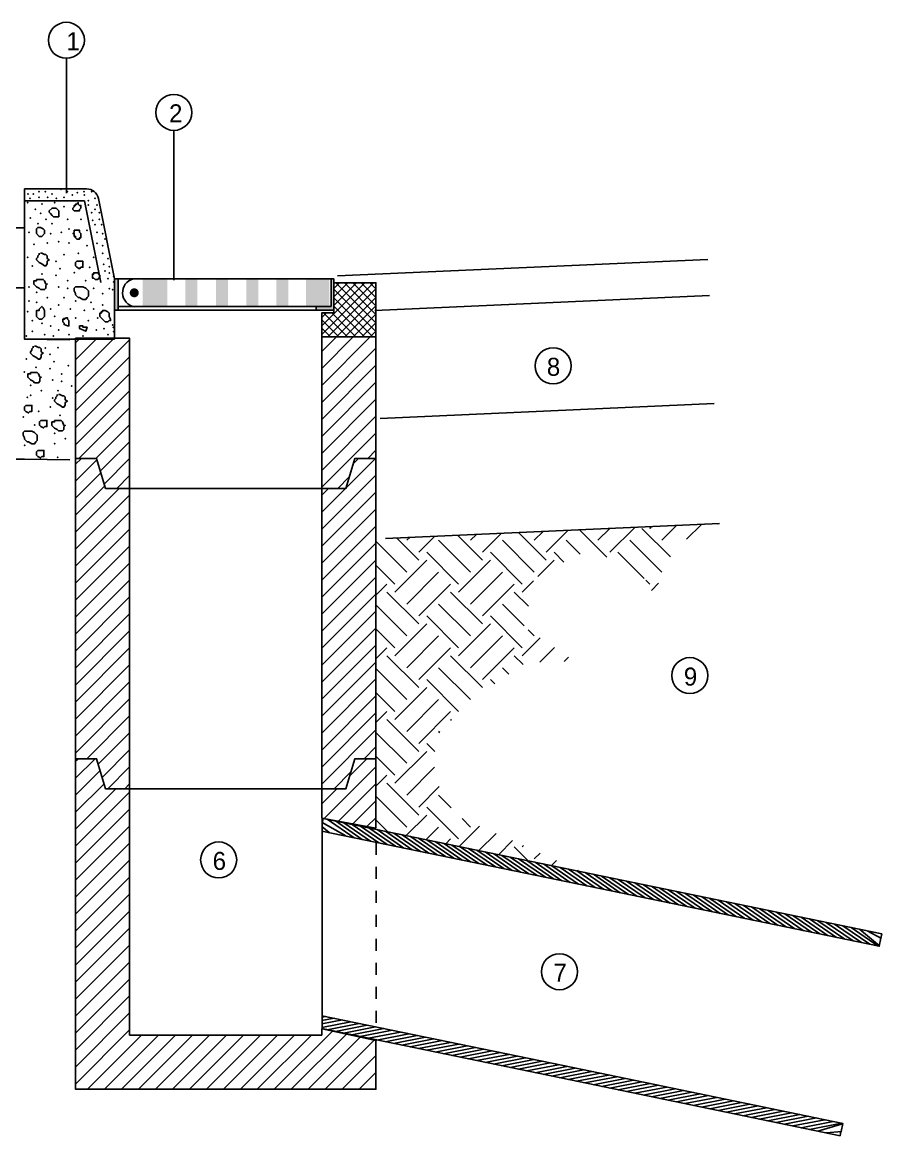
# Model space of a CAD drawing. Extents: x 8.7 to 21.3, y 10.9 to 21.2.
# Drawn here: x 14.17 to 21.32, y 10.93 to 20.19 of the extents above; entities that cross this region are included whole.
import ezdxf

# ---------------------------------------------------------------- set-up
doc = ezdxf.new("R2010")
doc.units = 0
doc.header["$LTSCALE"] = 0.3
doc.header["$MEASUREMENT"] = 0
doc.linetypes.add('HIDDEN', pattern=[0.375, 0.25, -0.125])
doc.layers.get('0').update_dxf_attribs({"linetype": 'CONTINUOUS'})
for name, color, linetype in [('ANILLO', 1, 'CONTINUOUS'), ('FERM', 7, 'CONTINUOUS'), ('LOSA', 9, 'CONTINUOUS'), ('P', 7, 'CONTINUOUS'), ('PANOT', 1, 'CONTINUOUS'), ('RALLADO', 7, 'CONTINUOUS'), ('RAYADO', 7, 'CONTINUOUS'), ('REJA', 2, 'CONTINUOUS'), ('TEXTO', 7, 'CONTINUOUS'), ('TUBO', 7, 'CONTINUOUS')]:
    doc.layers.add(name, color=color, linetype=linetype)
doc.styles.add('LEROY', font='LEROY')

# ---------------------------------------------------------------- blocks, each defined once
blk = doc.blocks.new('*X34')
at = {"color": 0}
for p, q in [((14.83, 12.4541), (14.9159, 12.54)), ((14.83, 12.4683), (14.9017, 12.54)), ((14.84, 12.45), (14.92, 12.53)), ((14.85, 12.5024), (14.8876, 12.54)), ((14.85, 12.5165), (14.8735, 12.54)), ((14.85, 12.5307), (14.8593, 12.54)), ((14.92, 12.4733), (14.8533, 12.54)), ((14.92, 12.4875), (14.8675, 12.54)), ((14.92, 12.5016), (14.8816, 12.54)), ((14.92, 12.5157), (14.8957, 12.54)), ((14.92, 12.5299), (14.9099, 12.54)), ((14.92, 12.4592), (14.85, 12.5292)), ((14.915, 12.45), (14.85, 12.515)), ((14.8542, 12.45), (14.92, 12.5158)), ((14.9009, 12.45), (14.85, 12.5009)), ((14.8683, 12.45), (14.92, 12.5017)), ((14.83, 12.4824), (14.8376, 12.49)), ((14.8585, 12.45), (14.83, 12.4785)), ((14.8726, 12.45), (14.8326, 12.49)), ((14.8867, 12.45), (14.8467, 12.49)), ((14.8824, 12.45), (14.92, 12.4876)), ((14.8443, 12.45), (14.83, 12.4643)), ((14.8966, 12.45), (14.92, 12.4734)), ((14.9107, 12.45), (14.92, 12.4593)), ((14.8302, 12.45), (14.83, 12.4502))]:
    blk.add_line(p, q, dxfattribs=at)
blk = doc.blocks.new('*X33')
at = {"color": 0}
for p, q in [((14.42, 12.3835), (14.4842, 12.4478)), ((14.42, 12.4118), (14.4559, 12.4478)), ((14.42, 12.4401), (14.4277, 12.4478)), ((14.42, 12.3552), (14.51, 12.4452)), ((14.83, 12.4258), (14.8542, 12.45)), ((14.83, 12.3976), (14.8824, 12.45)), ((14.83, 12.3693), (14.9107, 12.45)), ((14.83, 12.341), (14.92, 12.431)), ((14.42, 12.327), (14.51, 12.417)), ((14.83, 12.3127), (14.92, 12.4027)), ((14.42, 12.2987), (14.51, 12.3887)), ((14.83, 12.2844), (14.92, 12.3744)), ((14.42, 12.2704), (14.51, 12.3604)), ((14.83, 12.2561), (14.92, 12.3461)), ((14.4256, 12.2478), (14.51, 12.3321)), ((14.83, 12.2278), (14.92, 12.3178)), ((14.4539, 12.2478), (14.51, 12.3038)), ((14.83, 12.1996), (14.92, 12.2896)), ((14.4613, 12.2268), (14.51, 12.2755)), ((14.9065, 12.2478), (14.92, 12.2613)), ((14.4678, 12.2051), (14.51, 12.2473)), ((14.4888, 12.1978), (14.51, 12.219)), ((14.8565, 12.1978), (14.8758, 12.2171))]:
    blk.add_line(p, q, dxfattribs=at)
blk = doc.blocks.new('*X32')
at = {"color": 0}
for p, q in [((15.1674, 12.0915), (15.199, 12.1231)), ((15.2735, 12.0783), (15.2275, 12.1243)), ((15.2536, 12.1114), (15.2683, 12.1261)), ((15.2735, 12.0915), (15.31, 12.128)), ((15.3745, 12.0834), (15.329, 12.1288)), ((15.3597, 12.1114), (15.3793, 12.1311)), ((15.3796, 12.0915), (15.421, 12.1329)), ((15.4804, 12.0836), (15.4326, 12.1313)), ((15.4459, 12.1313), (15.4487, 12.1341)), ((15.4658, 12.1114), (15.4903, 12.136)), ((15.5071, 12.113), (15.5319, 12.1378)), ((15.5587, 12.138), (15.5597, 12.1391)), ((15.0415, 12.0584), (14.9894, 12.1104)), ((15.0614, 12.0783), (15.0243, 12.1153)), ((15.0415, 12.1114), (15.0464, 12.1163)), ((15.0614, 12.0915), (15.088, 12.1181)), ((15.1476, 12.0584), (15.0945, 12.1114)), ((15.1674, 12.0783), (15.1259, 12.1198)), ((15.1476, 12.1114), (15.1573, 12.1212)), ((15.2536, 12.0584), (15.2006, 12.1114)), ((15.3299, 12.0882), (15.3067, 12.1114)), ((15.4658, 12.0584), (15.4127, 12.1114)), ((15.1277, 12.0385), (15.0746, 12.0915)), ((15.2337, 12.0385), (15.1807, 12.0915)), ((15.3031, 12.0752), (15.2868, 12.0915)), ((15.4365, 12.0478), (15.3928, 12.0915)), ((15.0216, 12.0385), (14.9894, 12.0707)), ((15.0216, 12.0252), (15.0746, 12.0783)), ((15.1277, 12.0252), (15.1807, 12.0783)), ((15.2594, 12.0509), (15.2868, 12.0783)), ((15.0415, 12.0053), (15.0945, 12.0584)), ((15.1476, 12.0053), (15.2006, 12.0584)), ((14.9894, 12.0196), (15.0083, 12.0385)), ((15.0614, 11.9855), (15.1144, 12.0385)), ((15.1674, 11.9855), (15.2205, 12.0385)), ((15.2337, 12.0252), (15.2524, 12.044)), ((15.4459, 12.0385), (15.4394, 12.0449)), ((15.4488, 12.0281), (15.4606, 12.04)), ((15.0614, 11.9722), (15.0083, 12.0252)), ((15.1674, 11.9722), (15.1144, 12.0252)), ((15.2439, 12.0019), (15.2205, 12.0252)), ((15.0415, 11.9523), (14.9894, 12.0044)), ((15.1476, 11.9523), (15.0945, 12.0053)), ((15.2371, 11.9688), (15.2006, 12.0053)), ((15.1277, 11.9324), (15.0746, 11.9855)), ((15.2337, 11.9324), (15.1807, 11.9855)), ((15.0216, 11.9324), (14.9894, 11.9646)), ((15.0216, 11.9192), (15.0746, 11.9722)), ((15.1277, 11.9192), (15.1807, 11.9722)), ((15.2536, 11.9523), (15.2436, 11.9624)), ((15.0415, 11.8993), (15.0945, 11.9523)), ((15.1476, 11.8993), (15.2006, 11.9523)), ((15.2337, 11.9192), (15.2635, 11.9489)), ((14.9894, 11.9135), (15.0083, 11.9324)), ((15.0614, 11.8661), (15.0083, 11.9192)), ((15.0614, 11.8794), (15.1144, 11.9324)), ((15.1674, 11.8661), (15.1144, 11.9192)), ((15.1674, 11.8794), (15.2205, 11.9324)), ((15.2352, 11.9044), (15.2205, 11.9192)), ((15.2627, 11.9084), (15.2872, 11.9328)), ((15.3037, 11.9095), (15.3109, 11.9168)), ((15.0415, 11.8462), (14.9894, 11.8983)), ((15.1476, 11.8462), (15.0945, 11.8993)), ((15.2115, 11.8884), (15.2006, 11.8993)), ((15.0216, 11.8131), (15.0746, 11.8661)), ((15.1277, 11.8264), (15.0746, 11.8794)), ((15.1878, 11.8723), (15.1807, 11.8794)), ((15.0216, 11.8264), (14.9894, 11.8585)), ((15.0415, 11.7932), (15.0945, 11.8462)), ((14.9894, 11.8074), (15.0083, 11.8264)), ((15.0614, 11.7733), (15.1144, 11.8264)), ((15.0614, 11.7601), (15.0083, 11.8131)), ((15.1157, 11.8118), (15.1144, 11.8131)), ((15.0415, 11.7402), (14.9894, 11.7922)), ((15.0965, 11.7913), (15.0945, 11.7932)), ((15.0884, 11.7596), (15.0746, 11.7733)), ((15.0216, 11.7203), (14.9894, 11.7525)), ((15.0216, 11.707), (15.0746, 11.7601)), ((15.0415, 11.6871), (15.0878, 11.7335)), ((14.9894, 11.7014), (15.0083, 11.7203)), ((15.0614, 11.654), (15.0083, 11.707)), ((15.0614, 11.6673), (15.0955, 11.7014)), ((15.0415, 11.6341), (14.9894, 11.6862)), ((15.1155, 11.6661), (15.0945, 11.6871)), ((15.1277, 11.6142), (15.0746, 11.6673)), ((15.0095, 11.6264), (14.9894, 11.6464)), ((15.0406, 11.62), (15.0746, 11.654)), ((15.1476, 11.6341), (15.1334, 11.6483)), ((15.0736, 11.6132), (15.0945, 11.6341)), ((15.1286, 11.6019), (15.1623, 11.6356)), ((15.1616, 11.5952), (15.19, 11.6235)), ((15.1066, 11.6064), (15.1144, 11.6142)), ((15.1946, 11.5884), (15.2177, 11.6114)), ((15.2337, 11.601), (15.236, 11.6032)), ((15.243, 11.5785), (15.2205, 11.601)), ((15.2536, 11.5811), (15.2633, 11.5907)), ((15.2826, 11.5703), (15.2905, 11.5782)), ((15.3264, 11.5613), (15.3256, 11.5622))]:
    blk.add_line(p, q, dxfattribs=at)
blk = doc.blocks.new('*X28')
at = {"color": 0}
for p, q in [((14.49, 11.0676), (14.5224, 11.1)), ((14.49, 11.0959), (14.4941, 11.1)), ((14.49, 11.0393), (14.5309, 11.0802)), ((14.49, 11.011), (14.5375, 11.0585)), ((14.49, 10.9828), (14.5572, 11.05)), ((14.49, 10.9545), (14.58, 11.0445)), ((14.49, 10.9262), (14.58, 11.0162)), ((14.49, 10.8979), (14.58, 10.9879)), ((14.49, 10.8696), (14.58, 10.9596)), ((14.49, 10.8413), (14.58, 10.9313)), ((14.49, 10.813), (14.58, 10.903)), ((14.49, 10.7848), (14.58, 10.8748)), ((14.49, 10.7565), (14.58, 10.8465)), ((14.49, 10.7282), (14.58, 10.8182)), ((14.49, 10.6999), (14.58, 10.7899)), ((14.49, 10.6716), (14.58, 10.7616)), ((14.49, 10.6433), (14.58, 10.7333)), ((14.49, 10.6151), (14.58, 10.7051)), ((14.49, 10.5868), (14.58, 10.6768)), ((14.49, 10.5585), (14.58, 10.6485)), ((14.5098, 10.55), (14.5998, 10.64)), ((14.5381, 10.55), (14.6281, 10.64)), ((14.5664, 10.55), (14.6564, 10.64)), ((14.5947, 10.55), (14.6847, 10.64)), ((14.6229, 10.55), (14.7129, 10.64)), ((14.6512, 10.55), (14.7412, 10.64)), ((14.6795, 10.55), (14.7695, 10.64)), ((14.7078, 10.55), (14.7978, 10.64)), ((14.7361, 10.55), (14.8261, 10.64)), ((14.7644, 10.55), (14.8544, 10.64)), ((14.7926, 10.55), (14.8826, 10.64)), ((14.8209, 10.55), (14.9177, 10.6468)), ((14.8492, 10.55), (14.9409, 10.6416)), ((14.8775, 10.55), (14.964, 10.6365)), ((14.9058, 10.55), (14.9872, 10.6314)), ((14.9341, 10.55), (14.99, 10.6059)), ((14.9623, 10.55), (14.99, 10.5777))]:
    blk.add_line(p, q, dxfattribs=at)
blk = doc.blocks.new('*X27')
at = {"color": 0}
for p, q in [((14.9038, 11.0005), (14.99, 11.0868)), ((14.9465, 11.0715), (14.9749, 11.1)), ((14.9, 11.0251), (14.9249, 11.05)), ((14.9276, 10.996), (14.99, 11.0585)), ((14.9514, 10.9916), (14.99, 11.0302)), ((14.9751, 10.9871), (14.99, 11.0019))]:
    blk.add_line(p, q, dxfattribs=at)
blk = doc.blocks.new('*X24')
at = {"color": 0}
for p, q in [((22.5002, 19.3606), (22.5496, 19.41)), ((22.5123, 19.401), (22.5213, 19.41)), ((22.46, 19.2922), (22.55, 19.3822)), ((22.46, 19.3204), (22.4996, 19.36)), ((22.46, 19.3487), (22.4713, 19.36)), ((22.46, 19.2639), (22.55, 19.3539)), ((22.46, 19.2356), (22.55, 19.3256)), ((22.46, 19.2073), (22.55, 19.2973)), ((22.46, 19.179), (22.55, 19.269)), ((22.46, 19.1507), (22.55, 19.2407)), ((22.46, 19.1225), (22.55, 19.2125)), ((22.46, 19.0942), (22.55, 19.1842)), ((22.46, 19.0659), (22.55, 19.1559)), ((22.46, 19.0376), (22.55, 19.1276)), ((22.46, 19.0093), (22.55, 19.0993)), ((22.46, 18.981), (22.55, 19.071)), ((22.46, 18.9528), (22.55, 19.0428)), ((22.46, 18.9245), (22.55, 19.0145)), ((22.46, 18.8962), (22.55, 18.9862)), ((22.46, 18.8679), (22.55, 18.9579)), ((22.5304, 18.91), (22.55, 18.9296)), ((22.4804, 18.86), (22.5084, 18.888))]:
    blk.add_line(p, q, dxfattribs=at)
blk = doc.blocks.new('RI-270P', base_point=(3.08, 2.956))
at = {"layer": 'REJA'}
for p, q in [((3.074, 3.002), (3.439, 3.002)), ((3.074, 2.95), (3.074, 3.002)), ((3.439, 3.002), (3.439, 2.95)), ((3.439, 2.95), (3.074, 2.95)), ((3.41, 2.956), (3.08, 2.956)), ((3.41, 2.956), (3.435, 2.956)), ((3.41, 2.95), (3.41, 2.956))]:
    blk.add_line(p, q, dxfattribs=at)
for points in [[(3.08, 3.002), (3.08, 2.95)], [(3.435, 3.002), (3.435, 2.956)]]:
    blk.add_lwpolyline(points, dxfattribs=at)
at = {"layer": 'REJA', "const_width": 0.0075}
blk.add_lwpolyline([(3.1032, 2.979, 1), (3.1107, 2.979, 1)], format="xyb", close=True, dxfattribs=at)
at = {"layer": 'REJA'}
blk.add_arc((3.1112, 2.9792), 0.0237, 105.1026, 260.1824, dxfattribs=at)
for points in [[(3.074, 3.002), (3.08, 3.002), (3.074, 2.95), (3.08, 2.95)], [(3.121, 3.002), (3.162, 3.002), (3.121, 2.956), (3.162, 2.956)], [(3.192, 3.002), (3.192, 2.956), (3.212, 3.002), (3.212, 2.956)], [(3.243, 3.002), (3.243, 2.956), (3.263, 3.002), (3.263, 2.956)], [(3.2934, 3.002), (3.2934, 2.956), (3.3134, 3.002), (3.3134, 2.956)], [(3.3435, 3.002), (3.3435, 2.956), (3.3635, 3.002), (3.3635, 2.956)], [(3.3931, 3.0021), (3.3931, 2.9556), (3.4319, 3.0021), (3.4317, 2.9559)], [(3.435, 3.002), (3.439, 3.002), (3.435, 2.95), (3.439, 2.95)], [(3.41, 2.956), (3.41, 2.95), (3.435, 2.956), (3.435, 2.95)]]:
    blk.add_solid(points, dxfattribs=at)

msp = doc.modelspace()

# ---------------------------------------------------------------- linework, layer by layer
at = {"color": 0}
for p, q in [((14.6102, 16.5148), (14.6583, 16.5628)), ((14.6102, 16.3734), (14.7886, 16.5517)), ((14.6102, 16.232), (14.8212, 16.4429)), ((14.6102, 16.0905), (14.8538, 16.3341)), ((14.6102, 15.9491), (14.9739, 16.3128)), ((14.6102, 15.8077), (15.0602, 16.2577)), ((14.6102, 15.6663), (15.0602, 16.1163)), ((14.6102, 15.5249), (15.0602, 15.9749)), ((14.6102, 15.3834), (15.0602, 15.8334)), ((14.6102, 15.242), (15.0602, 15.692)), ((14.6102, 15.1006), (15.0602, 15.5506)), ((14.6102, 14.9592), (15.0602, 15.4092)), ((14.6102, 14.8178), (15.0602, 15.2678)), ((14.6102, 14.6763), (15.0602, 15.1263)), ((14.6102, 14.5349), (15.0602, 14.9849)), ((14.6102, 14.3935), (15.0602, 14.8435)), ((14.6102, 14.2521), (15.0602, 14.7021)), ((14.6102, 14.1106), (15.0602, 14.5606)), ((14.7038, 14.0628), (15.0602, 14.4192)), ((14.7991, 14.0167), (15.0602, 14.2778)), ((14.8317, 13.9079), (15.0602, 14.1364)), ((14.8781, 13.8128), (15.0602, 13.995)), ((15.0195, 13.8128), (15.0602, 13.8535))]:
    msp.add_line(p, q, dxfattribs=at)
for p, q in [((16.8589, 13.4202), (16.663, 13.5315)), ((16.9282, 13.4059), (16.7046, 13.5593)), ((16.9974, 13.3916), (16.7738, 13.545)), ((17.0667, 13.3773), (16.8431, 13.5307)), ((16.7204, 13.4489), (16.6602, 13.4995)), ((17.1359, 13.363), (16.9123, 13.5164)), ((17.2051, 13.3487), (16.9816, 13.5021)), ((17.2744, 13.3344), (17.0508, 13.4878)), ((17.3436, 13.32), (17.1201, 13.4735)), ((17.4129, 13.3057), (17.1893, 13.4592)), ((17.4821, 13.2914), (17.2586, 13.4448)), ((17.5514, 13.2771), (17.3278, 13.4305)), ((17.6206, 13.2628), (17.3971, 13.4162)), ((17.6899, 13.2485), (17.4663, 13.4019)), ((17.7591, 13.2342), (17.5356, 13.3876)), ((17.8284, 13.2199), (17.6048, 13.3733)), ((17.8976, 13.2055), (17.674, 13.359)), ((17.9669, 13.1912), (17.7433, 13.3447)), ((18.0361, 13.1769), (17.8125, 13.3303)), ((18.1054, 13.1626), (17.8818, 13.316)), ((18.1746, 13.1483), (17.951, 13.3017)), ((18.2439, 13.134), (18.0203, 13.2874)), ((18.3131, 13.1197), (18.0895, 13.2731)), ((18.3823, 13.1054), (18.1588, 13.2588)), ((18.4516, 13.091), (18.228, 13.2445)), ((18.5208, 13.0767), (18.2973, 13.2302)), ((18.5901, 13.0624), (18.3665, 13.2158)), ((18.6593, 13.0481), (18.4358, 13.2015)), ((18.7286, 13.0338), (18.505, 13.1872)), ((18.7978, 13.0195), (18.5743, 13.1729)), ((18.8671, 13.0052), (18.6435, 13.1586)), ((18.9363, 12.9909), (18.7128, 13.1443)), ((19.0056, 12.9765), (18.782, 13.13)), ((19.0748, 12.9622), (18.8512, 13.1157)), ((19.1441, 12.9479), (18.9205, 13.1013)), ((19.2133, 12.9336), (18.9897, 13.087)), ((19.2826, 12.9193), (19.059, 13.0727)), ((19.3518, 12.905), (19.1282, 13.0584)), ((19.4211, 12.8907), (19.1975, 13.0441)), ((19.4903, 12.8764), (19.2667, 13.0298)), ((19.5595, 12.862), (19.336, 13.0155)), ((19.6288, 12.8477), (19.4052, 13.0012)), ((19.698, 12.8334), (19.4745, 12.9868)), ((19.7673, 12.8191), (19.5437, 12.9725)), ((19.8365, 12.8048), (19.613, 12.9582)), ((19.9058, 12.7905), (19.6822, 12.9439)), ((19.975, 12.7762), (19.7515, 12.9296)), ((20.0443, 12.7619), (19.8207, 12.9153)), ((20.1135, 12.7475), (19.89, 12.901)), ((20.1828, 12.7332), (19.9592, 12.8867)), ((20.252, 12.7189), (20.0284, 12.8723)), ((20.3213, 12.7046), (20.0977, 12.858)), ((20.3905, 12.6903), (20.1669, 12.8437)), ((20.4598, 12.676), (20.2362, 12.8294)), ((20.529, 12.6617), (20.3054, 12.8151)), ((20.5983, 12.6474), (20.3747, 12.8008)), ((20.6675, 12.633), (20.4439, 12.7865)), ((20.7367, 12.6187), (20.5132, 12.7722)), ((20.806, 12.6044), (20.5824, 12.7578)), ((20.8752, 12.5901), (20.6517, 12.7435)), ((20.9445, 12.5758), (20.7209, 12.7292)), ((21.0137, 12.5615), (20.7902, 12.7149)), ((21.083, 12.5472), (20.8594, 12.7006)), ((21.1522, 12.5329), (20.9287, 12.6863)), ((21.2215, 12.5185), (20.9979, 12.672)), ((21.2907, 12.5042), (21.0672, 12.6577)), ((21.3013, 12.5052), (21.1364, 12.6434)), ((21.3205, 12.5671), (21.2056, 12.629)), ((16.6927, 11.9173), (16.6602, 11.911)), ((16.7619, 11.903), (16.6602, 11.8831)), ((16.8312, 11.8887), (16.6602, 11.8552)), ((16.9004, 11.8744), (16.6602, 11.8272)), ((16.9697, 11.8601), (16.7036, 11.8079)), ((17.0389, 11.8458), (16.7729, 11.7935)), ((17.1082, 11.8315), (16.8421, 11.7792)), ((17.1774, 11.8171), (16.9113, 11.7649)), ((17.2467, 11.8028), (16.9806, 11.7506)), ((17.3159, 11.7885), (17.0498, 11.7363)), ((17.3852, 11.7742), (17.1191, 11.722)), ((17.4544, 11.7599), (17.1883, 11.7077)), ((17.5237, 11.7456), (17.2576, 11.6934)), ((17.5929, 11.7313), (17.3268, 11.679)), ((17.6622, 11.717), (17.3961, 11.6647)), ((17.7314, 11.7026), (17.4653, 11.6504)), ((17.8006, 11.6883), (17.5346, 11.6361)), ((17.8699, 11.674), (17.6038, 11.6218)), ((17.9391, 11.6597), (17.6731, 11.6075)), ((18.0084, 11.6454), (17.7423, 11.5932)), ((18.0776, 11.6311), (17.8116, 11.5789)), ((18.1469, 11.6168), (17.8808, 11.5645)), ((18.2161, 11.6025), (17.9501, 11.5502)), ((18.2854, 11.5881), (18.0193, 11.5359)), ((18.3546, 11.5738), (18.0885, 11.5216)), ((18.4239, 11.5595), (18.1578, 11.5073)), ((18.4931, 11.5452), (18.227, 11.493)), ((18.5624, 11.5309), (18.2963, 11.4787)), ((18.6316, 11.5166), (18.3655, 11.4644)), ((18.7009, 11.5023), (18.4348, 11.45)), ((18.7701, 11.488), (18.504, 11.4357)), ((18.8394, 11.4736), (18.5733, 11.4214)), ((18.9086, 11.4593), (18.6425, 11.4071)), ((18.9778, 11.445), (18.7118, 11.3928)), ((19.0471, 11.4307), (18.781, 11.3785)), ((19.1163, 11.4164), (18.8503, 11.3642)), ((19.1856, 11.4021), (18.9195, 11.3499)), ((19.2548, 11.3878), (18.9888, 11.3355)), ((19.3241, 11.3735), (19.058, 11.3212)), ((19.3933, 11.3591), (19.1273, 11.3069)), ((19.4626, 11.3448), (19.1965, 11.2926)), ((19.5318, 11.3305), (19.2657, 11.2783)), ((19.6011, 11.3162), (19.335, 11.264)), ((19.6703, 11.3019), (19.4042, 11.2497)), ((19.7396, 11.2876), (19.4735, 11.2354)), ((19.8088, 11.2733), (19.5427, 11.221)), ((19.8781, 11.259), (19.612, 11.2067)), ((19.9473, 11.2446), (19.6812, 11.1924)), ((20.0166, 11.2303), (19.7505, 11.1781)), ((20.0858, 11.216), (19.8197, 11.1638)), ((20.155, 11.2017), (19.889, 11.1495)), ((20.2243, 11.1874), (19.9582, 11.1352)), ((20.2935, 11.1731), (20.0275, 11.1209)), ((20.3628, 11.1588), (20.0967, 11.1066)), ((20.432, 11.1445), (20.166, 11.0922)), ((20.5013, 11.1301), (20.2352, 11.0779)), ((20.5705, 11.1158), (20.3045, 11.0636)), ((20.6398, 11.1015), (20.3737, 11.0493)), ((20.709, 11.0872), (20.4429, 11.035)), ((20.7783, 11.0729), (20.5122, 11.0207)), ((20.8475, 11.0586), (20.5814, 11.0064)), ((20.9168, 11.0443), (20.6507, 10.9921)), ((20.986, 11.03), (20.7199, 10.9777)), ((20.9953, 11.0249), (20.7892, 10.9634)), ((20.9884, 10.9605), (20.8584, 10.9491))]:
    msp.add_line(p, q)
for points in [[(14.4254, 18.6464), (14.4479, 18.6464), (14.4703, 18.624), (14.4703, 18.5735), (14.4254, 18.5735), (14.4142, 18.5847), (14.403, 18.6016), (14.3918, 18.6128), (14.3918, 18.624), (14.4142, 18.6464), (14.4254, 18.6464)], [(14.6216, 18.68), (14.6329, 18.6913), (14.6329, 18.68), (14.6441, 18.6688), (14.6553, 18.6688), (14.6553, 18.6464), (14.6441, 18.6352), (14.6441, 18.624), (14.5992, 18.624), (14.588, 18.6352), (14.588, 18.6464), (14.5992, 18.6576), (14.5992, 18.6688), (14.6104, 18.6688), (14.6104, 18.68), (14.6216, 18.68)], [(14.3077, 18.4838), (14.3189, 18.4838), (14.3413, 18.4726), (14.3525, 18.4614), (14.3525, 18.4334), (14.3301, 18.4109), (14.3077, 18.4109), (14.2853, 18.4334), (14.2853, 18.4726), (14.2965, 18.4838), (14.3077, 18.4838)], [(14.6216, 18.4614), (14.6441, 18.4614), (14.6441, 18.4446), (14.6553, 18.4334), (14.6553, 18.3997), (14.6441, 18.3997), (14.6441, 18.3885), (14.6216, 18.3885), (14.6104, 18.3997), (14.6104, 18.4109), (14.5992, 18.4109), (14.5992, 18.4334), (14.588, 18.4334), (14.5992, 18.4446), (14.5992, 18.4614), (14.6216, 18.4614)], [(14.3189, 18.2708), (14.3301, 18.2708), (14.3525, 18.2596), (14.3638, 18.2596), (14.375, 18.2484), (14.375, 18.2259), (14.3918, 18.2147), (14.375, 18.2035), (14.375, 18.1811), (14.3638, 18.1643), (14.3525, 18.1643), (14.3301, 18.1811), (14.3077, 18.1923), (14.2853, 18.2147), (14.2853, 18.2259), (14.2965, 18.2372), (14.2965, 18.2484), (14.3077, 18.2596), (14.3077, 18.2708)], [(14.6441, 18.2035), (14.6721, 18.2035), (14.6721, 18.1531), (14.6553, 18.1531), (14.6441, 18.1418), (14.6216, 18.1531), (14.6104, 18.1643), (14.6104, 18.1923), (14.6216, 18.2035), (14.6441, 18.2035)], [(14.773, 18.1082), (14.7954, 18.1082), (14.8123, 18.0858), (14.8123, 18.0746), (14.7954, 18.0521), (14.773, 18.0521), (14.7618, 18.0634), (14.7506, 18.0634), (14.7506, 18.097), (14.7618, 18.097), (14.7618, 18.1082), (14.773, 18.1082)], [(14.2853, 18.0521), (14.3413, 18.0521), (14.3525, 18.0409), (14.3638, 18.0129), (14.375, 18.0129), (14.3638, 18.0017), (14.3638, 17.9793), (14.3525, 17.968), (14.3189, 17.968), (14.3077, 17.9793), (14.2853, 17.9905), (14.2629, 18.0129), (14.2629, 18.0409), (14.2853, 18.0409), (14.2853, 18.0521)], [(14.6553, 17.9905), (14.6721, 17.9905), (14.6945, 17.9793), (14.717, 17.9568), (14.717, 17.912), (14.7057, 17.9008), (14.6945, 17.884), (14.6721, 17.884), (14.6441, 17.9008), (14.6329, 17.9008), (14.6104, 17.9232), (14.6104, 17.9344), (14.5992, 17.9568), (14.5992, 17.9793), (14.6104, 17.9905), (14.6553, 17.9905)], [(14.3077, 17.7943), (14.3077, 17.8055), (14.3301, 17.8279), (14.3413, 17.8167), (14.3525, 17.7943), (14.3525, 17.7438), (14.3301, 17.7214), (14.3077, 17.7214), (14.2853, 17.7438), (14.2853, 17.7943), (14.3077, 17.7943), (14.3077, 17.8055)], [(14.8571, 17.7943), (14.8795, 17.783), (14.8907, 17.7718), (14.8907, 17.7438), (14.902, 17.7214), (14.902, 17.7102), (14.8907, 17.7102), (14.8795, 17.6989), (14.8571, 17.6989), (14.8123, 17.7438), (14.8123, 17.7718), (14.8235, 17.7718), (14.8235, 17.783), (14.8347, 17.783), (14.8347, 17.7943), (14.8571, 17.7943)], [(14.5151, 17.7214), (14.5319, 17.7326), (14.5432, 17.7326), (14.5432, 17.7214), (14.5544, 17.7102), (14.5544, 17.6653), (14.5432, 17.6653), (14.5151, 17.6765), (14.5151, 17.6877), (14.5039, 17.6989), (14.5039, 17.7214), (14.5151, 17.7214), (14.5151, 17.7326)], [(14.6833, 17.6541), (14.7057, 17.6541), (14.6945, 17.6205), (14.6441, 17.6429), (14.6441, 17.6653), (14.6553, 17.6653)], [(14.6553, 17.6653), (14.6721, 17.6653), (14.6721, 17.6541), (14.6833, 17.6541)], [(14.2689, 17.4958), (14.2801, 17.4958), (14.3025, 17.4846), (14.3138, 17.4846), (14.325, 17.4734), (14.325, 17.4509), (14.3418, 17.4397), (14.325, 17.4285), (14.325, 17.4061), (14.3138, 17.3893), (14.3025, 17.3893), (14.2801, 17.4061), (14.2577, 17.4173), (14.2353, 17.4397), (14.2353, 17.4509), (14.2465, 17.4622), (14.2465, 17.4734), (14.2577, 17.4846), (14.2577, 17.4958)], [(14.2353, 17.2771), (14.2913, 17.2771), (14.3025, 17.2659), (14.3138, 17.2379), (14.325, 17.2379), (14.3138, 17.2267), (14.3138, 17.2043), (14.3025, 17.193), (14.2689, 17.193), (14.2577, 17.2043), (14.2353, 17.2155), (14.2129, 17.2379), (14.2129, 17.2659), (14.2353, 17.2659), (14.2353, 17.2771)], [(14.4689, 17.0958), (14.4801, 17.0958), (14.5025, 17.0846), (14.5138, 17.0846), (14.525, 17.0734), (14.525, 17.0509), (14.5418, 17.0397), (14.525, 17.0285), (14.525, 17.0061), (14.5138, 16.9893), (14.5025, 16.9893), (14.4801, 17.0061), (14.4577, 17.0173), (14.4353, 17.0397), (14.4353, 17.0509), (14.4465, 17.0622), (14.4465, 17.0734), (14.4577, 17.0846), (14.4577, 17.0958)], [(14.2191, 17.0035), (14.2471, 17.0035), (14.2471, 16.9531), (14.2303, 16.9531), (14.2191, 16.9418), (14.1966, 16.9531), (14.1854, 16.9643), (14.1854, 16.9923), (14.1966, 17.0035), (14.2191, 17.0035)], [(14.3441, 16.8785), (14.3721, 16.8785), (14.3721, 16.8281), (14.3553, 16.8281), (14.3441, 16.8168), (14.3216, 16.8281), (14.3104, 16.8393), (14.3104, 16.8673), (14.3216, 16.8785), (14.3441, 16.8785)], [(14.4353, 16.8771), (14.4913, 16.8771), (14.5025, 16.8659), (14.5138, 16.8379), (14.525, 16.8379), (14.5138, 16.8267), (14.5138, 16.8043), (14.5025, 16.793), (14.4689, 16.793), (14.4577, 16.8043), (14.4353, 16.8155), (14.4129, 16.8379), (14.4129, 16.8659), (14.4353, 16.8659), (14.4353, 16.8771)], [(14.2303, 16.7905), (14.2471, 16.7905), (14.2695, 16.7793), (14.292, 16.7568), (14.292, 16.712), (14.2807, 16.7008), (14.2695, 16.684), (14.2471, 16.684), (14.2191, 16.7008), (14.2079, 16.7008), (14.1854, 16.7232), (14.1854, 16.7344), (14.1742, 16.7568), (14.1742, 16.7793), (14.1854, 16.7905), (14.2303, 16.7905)], [(14.3191, 16.6285), (14.3471, 16.6285), (14.3471, 16.5781), (14.3303, 16.5781), (14.3191, 16.5668), (14.2966, 16.5781), (14.2854, 16.5893), (14.2854, 16.6173), (14.2966, 16.6285), (14.3191, 16.6285)]]:
    msp.add_lwpolyline(points)
for p in [(14.2131, 18.7641), (14.2314, 18.7275), (14.2589, 18.7641), (14.3047, 18.7824), (14.3047, 18.7367), (14.3596, 18.7824), (14.3779, 18.7367), (14.4145, 18.7641), (14.4512, 18.7275), (14.4878, 18.8008), (14.5153, 18.7367), (14.5427, 18.7824), (14.584, 18.7562), (14.6251, 18.7733), (14.6801, 18.7824), (14.684, 18.7562), (14.7442, 18.7824), (14.7716, 18.7275), (14.2124, 18.6913), (14.2741, 18.6352), (14.3301, 18.68), (14.4366, 18.6913), (14.5151, 18.6576), (14.7167, 18.7092), (14.7167, 18.6726), (14.7716, 18.636), (14.7899, 18.6726), (14.2348, 18.5623), (14.3189, 18.6016), (14.3638, 18.5511), (14.5432, 18.5511), (14.6553, 18.5511), (14.7442, 18.6085), (14.7533, 18.5444), (14.8083, 18.6085), (14.8083, 18.5535), (14.2236, 18.4446), (14.2965, 18.5175), (14.4142, 18.5175), (14.4927, 18.4446), (14.5544, 18.4726), (14.7057, 18.4614), (14.7716, 18.5078), (14.7899, 18.4437), (14.8266, 18.5078), (14.375, 18.3549), (14.403, 18.4334), (14.4703, 18.3661), (14.5544, 18.3549), (14.7899, 18.3521), (14.8357, 18.4345), (14.854, 18.3887), (14.2629, 18.3437), (14.5151, 18.2596), (14.6329, 18.2708), (14.7057, 18.3325), (14.8357, 18.3338), (14.8357, 18.2697), (14.2124, 18.2372), (14.2516, 18.1643), (14.4479, 18.2035), (14.7618, 18.2372), (14.8449, 18.1782), (14.8815, 18.2239), (14.3301, 18.097), (14.4479, 18.0858), (14.4815, 18.1418), (14.5992, 18.1082), (14.7282, 18.1531), (14.854, 18.1232), (14.8907, 18.1598), (14.8907, 18.1049), (14.9273, 18.0774), (14.2236, 17.9905), (14.4703, 17.9905), (14.5432, 18.0409), (14.5432, 17.9793), (14.6945, 18.0409), (14.7618, 17.9793), (14.8815, 18.0591), (14.9273, 18.0317), (14.2853, 17.9456), (14.375, 17.9008), (14.5151, 17.9008), (14.8347, 17.9344), (14.8907, 17.9767), (14.9181, 17.9676), (14.2236, 17.8727), (14.2853, 17.8615), (14.403, 17.8055), (14.4703, 17.8391), (14.5656, 17.8055), (14.6104, 17.8727), (14.6833, 17.7943), (14.7394, 17.8615), (14.7618, 17.8055), (14.8347, 17.8391), (14.2124, 17.783), (14.2516, 17.7102), (14.4366, 17.7438), (14.6104, 17.7326), (14.717, 17.7102), (14.7954, 17.7326), (14.2516, 17.6205), (14.3301, 17.6877), (14.403, 17.6653), (14.4703, 17.6317), (14.7842, 17.6317), (14.8459, 17.6429), (14.9181, 17.6718), (14.9244, 17.6541), (14.9273, 17.6169), (14.2012, 17.5812), (14.3525, 17.5924), (14.4254, 17.5812), (14.5544, 17.5924), (14.6721, 17.5812), (14.8795, 17.5924), (14.3979, 17.4285), (14.4651, 17.4846), (14.2016, 17.3893), (14.4315, 17.3668), (14.5492, 17.3332), (14.2801, 17.322), (14.3979, 17.3108), (14.4932, 17.2659), (14.2353, 17.1706), (14.4203, 17.2155), (14.4932, 17.2043), (14.5766, 17.1643), (14.2079, 17.0708), (14.2353, 17.0865), (14.325, 17.1258), (14.4203, 17.0641), (14.4651, 17.1258), (14.4016, 16.9893), (14.1742, 16.9082), (14.3032, 16.9531), (14.4801, 16.922), (14.2695, 16.8409), (14.4353, 16.7706), (14.4353, 16.6865), (14.525, 16.7258), (14.1854, 16.6727), (14.4604, 16.5727)]:
    msp.add_point(p)
at = {"layer": 'ANILLO'}
for p, q in [((16.6602, 13.569), (17.1102, 13.4842)), ((16.6642, 11.8153), (17.1102, 11.7168)), ((15.0602, 11.7628), (16.6602, 11.7628)), ((14.9102, 11.3128), (16.6602, 11.3128))]:
    msp.add_line(p, q, dxfattribs=at)
for points in [[(14.6102, 17.5628), (14.7852, 17.5628), (14.8602, 17.5628), (15.0602, 17.5628), (15.0602, 16.3128), (14.8602, 16.3128), (14.7852, 16.5628), (14.6102, 16.5628)], [(17.1102, 17.5741), (16.9352, 17.5741), (16.8602, 17.5741), (16.6602, 17.5741), (16.6602, 16.3128), (16.8602, 16.3128), (16.9352, 16.5628), (17.1102, 16.5628)], [(14.6102, 16.5628), (14.7852, 16.5628), (14.8602, 16.3128), (15.0602, 16.3128), (15.0602, 13.8128), (14.8602, 13.8128), (14.7852, 14.0628), (14.6102, 14.0628)], [(17.1102, 16.5628), (16.9352, 16.5628), (16.8602, 16.3128), (16.6602, 16.3128), (16.6602, 13.8128), (16.8602, 13.8128), (16.9352, 14.0628), (17.1102, 14.0628)]]:
    msp.add_lwpolyline(points, close=True, dxfattribs=at)
for points in [[(14.9102, 11.3128), (14.8602, 11.3128), (14.7852, 11.3128), (14.6102, 11.3128), (14.6102, 14.0628)], [(14.6102, 14.0628), (14.7852, 14.0628), (14.8602, 13.8128), (15.0602, 13.8128), (15.0602, 11.7628)], [(17.1102, 14.0628), (16.9352, 14.0628), (16.8602, 13.8128), (16.6602, 13.8128), (16.6602, 13.569)], [(17.1102, 13.4842), (17.1102, 14.0628)], [(16.6602, 11.8153), (16.6602, 11.7628)], [(16.6602, 11.3128), (16.8602, 11.3128), (16.9352, 11.3128), (17.1102, 11.3128), (17.1102, 11.7168)]]:
    msp.add_lwpolyline(points, dxfattribs=at)
at = {"layer": 'FERM'}
for p, q in [((16.79, 18.0809), (19.8733, 18.2177)), ((17.1027, 17.7945), (19.8866, 17.918)), ((17.1466, 16.8956), (19.9265, 17.0189)), ((17.1909, 15.8966), (19.9708, 16.0199))]:
    msp.add_line(p, q, dxfattribs=at)
at = {"layer": 'LOSA'}
msp.add_lwpolyline([(14.5614, 16.5507), (14.184, 16.5562), (13.684, 16.5562), (14.009, 17.9812), (14.184, 17.9812), (14.184, 17.5562), (14.5614, 17.5507)], dxfattribs=at)
for p in [(14.359, 17.4812), (14.184, 17.2812)]:
    msp.add_point(p, dxfattribs=at)
at = {"layer": 'P'}
for p, q in [((14.184, 18.4812), (14.184, 18.5812)), ((12.209, 18.4812), (14.184, 18.4812)), ((14.184, 17.9812), (12.634, 17.9812))]:
    msp.add_line(p, q, dxfattribs=at)
at = {"layer": 'PANOT'}
for p, q in [((14.184, 17.5562), (14.184, 18.8062)), ((14.184, 18.8062), (14.702, 18.8062)), ((14.934, 18.0562), (14.8, 18.7258)), ((14.184, 18.7062), (14.684, 18.7062)), ((14.684, 18.7062), (14.82, 18.026)), ((14.934, 17.5562), (14.184, 17.5562))]:
    msp.add_line(p, q, dxfattribs=at)
msp.add_lwpolyline([(14.934, 17.5562), (14.934, 18.0562)], dxfattribs=at)
msp.add_arc((14.702, 18.7062), 0.1, 11.30993, 90, dxfattribs=at)
at = {"layer": 'RALLADO'}
for p, q in [((15.0602, 16.3128), (16.6602, 16.3128)), ((15.0602, 13.8128), (16.6602, 13.8128)), ((16.6642, 13.569), (16.6642, 11.8153))]:
    msp.add_line(p, q, dxfattribs=at)
at = {"layer": 'RALLADO', "linetype": 'HIDDEN'}
msp.add_line((17.1128, 13.3638), (17.1128, 11.8372), dxfattribs=at)
at = {"layer": 'RAYADO'}
msp.add_lwpolyline([(16.6602, 17.5741), (16.6602, 17.7741), (16.7602, 17.7741), (16.7602, 18.0241), (17.1102, 18.0241), (17.1102, 17.5741)], close=True, dxfattribs=at)
at = {"layer": 'TEXTO'}
for p, q in [((14.5336, 19.8926), (14.5336, 18.7692)), ((15.4285, 19.2926), (15.4285, 18.0458))]:
    msp.add_line(p, q, dxfattribs=at)
for centre in [(14.5336, 20.0426), (15.4285, 19.4426), (18.5852, 17.3331), (19.7238, 14.7547), (15.8015, 13.2205), (18.6386, 12.2905)]:
    msp.add_circle(centre, 0.15, dxfattribs=at)
at = {"layer": 'TUBO'}
for p, q in [((21.3211, 12.6052), (18.9961, 13.0857)), ((20.9739, 10.9253), (18.6489, 11.4058))]:
    msp.add_line(p, q, dxfattribs=at)
for points in [[(16.6602, 13.5303), (16.6627, 13.5298), (16.6702, 13.5664), (18.9961, 13.0857)], [(18.9748, 12.9829), (16.6602, 13.4613)], [(21.3211, 12.6052), (21.3135, 12.5685), (21.3143, 12.5683), (21.3007, 12.5022), (18.9748, 12.9829)], [(18.6701, 11.5086), (16.6602, 11.924)], [(16.6602, 11.8168), (18.6489, 11.4058)], [(20.9739, 10.9253), (20.9815, 10.9619), (20.9823, 10.9618), (20.996, 11.0279), (18.6701, 11.5086)]]:
    msp.add_lwpolyline(points, dxfattribs=at)

# ---------------------------------------------------------------- block references
at = {"layer": 'RALLADO', "xscale": 5, "yscale": 5, "zscale": 5}
for name, p in [('*X24', (-95.6398, -80.4872)), ('*X28', (-57.8398, -41.4372)), ('*X27', (-57.8398, -41.4372))]:
    msp.add_blockref(name, p, dxfattribs=at)
at = {"layer": 'RAYADO', "xscale": 5, "yscale": 5, "zscale": 5}
for name, p in [('*X34', (-57.4898, -44.6759)), ('*X33', (-57.4898, -44.6759)), ('*X32', (-57.8398, -44.6759))]:
    msp.add_blockref(name, p, dxfattribs=at)
at = {"layer": 'REJA', "xscale": 5, "yscale": 5, "zscale": 5}
msp.add_blockref('RI-270P', (14.964, 17.8262), dxfattribs=at)

# ---------------------------------------------------------------- texts
at = {"layer": 'TEXTO', "style": 'LEROY'}
for s, p in [('1', (14.5336, 19.9597)), ('2', (15.3885, 19.3597)), ('8', (18.5332, 17.2501)), ('9', (19.6738, 14.6718)), ('6', (15.7515, 13.1376)), ('7', (18.5886, 12.2075))]:
    msp.add_text(s, height=0.15, dxfattribs=at).set_placement(p)

doc.saveas('drawing.dxf')
